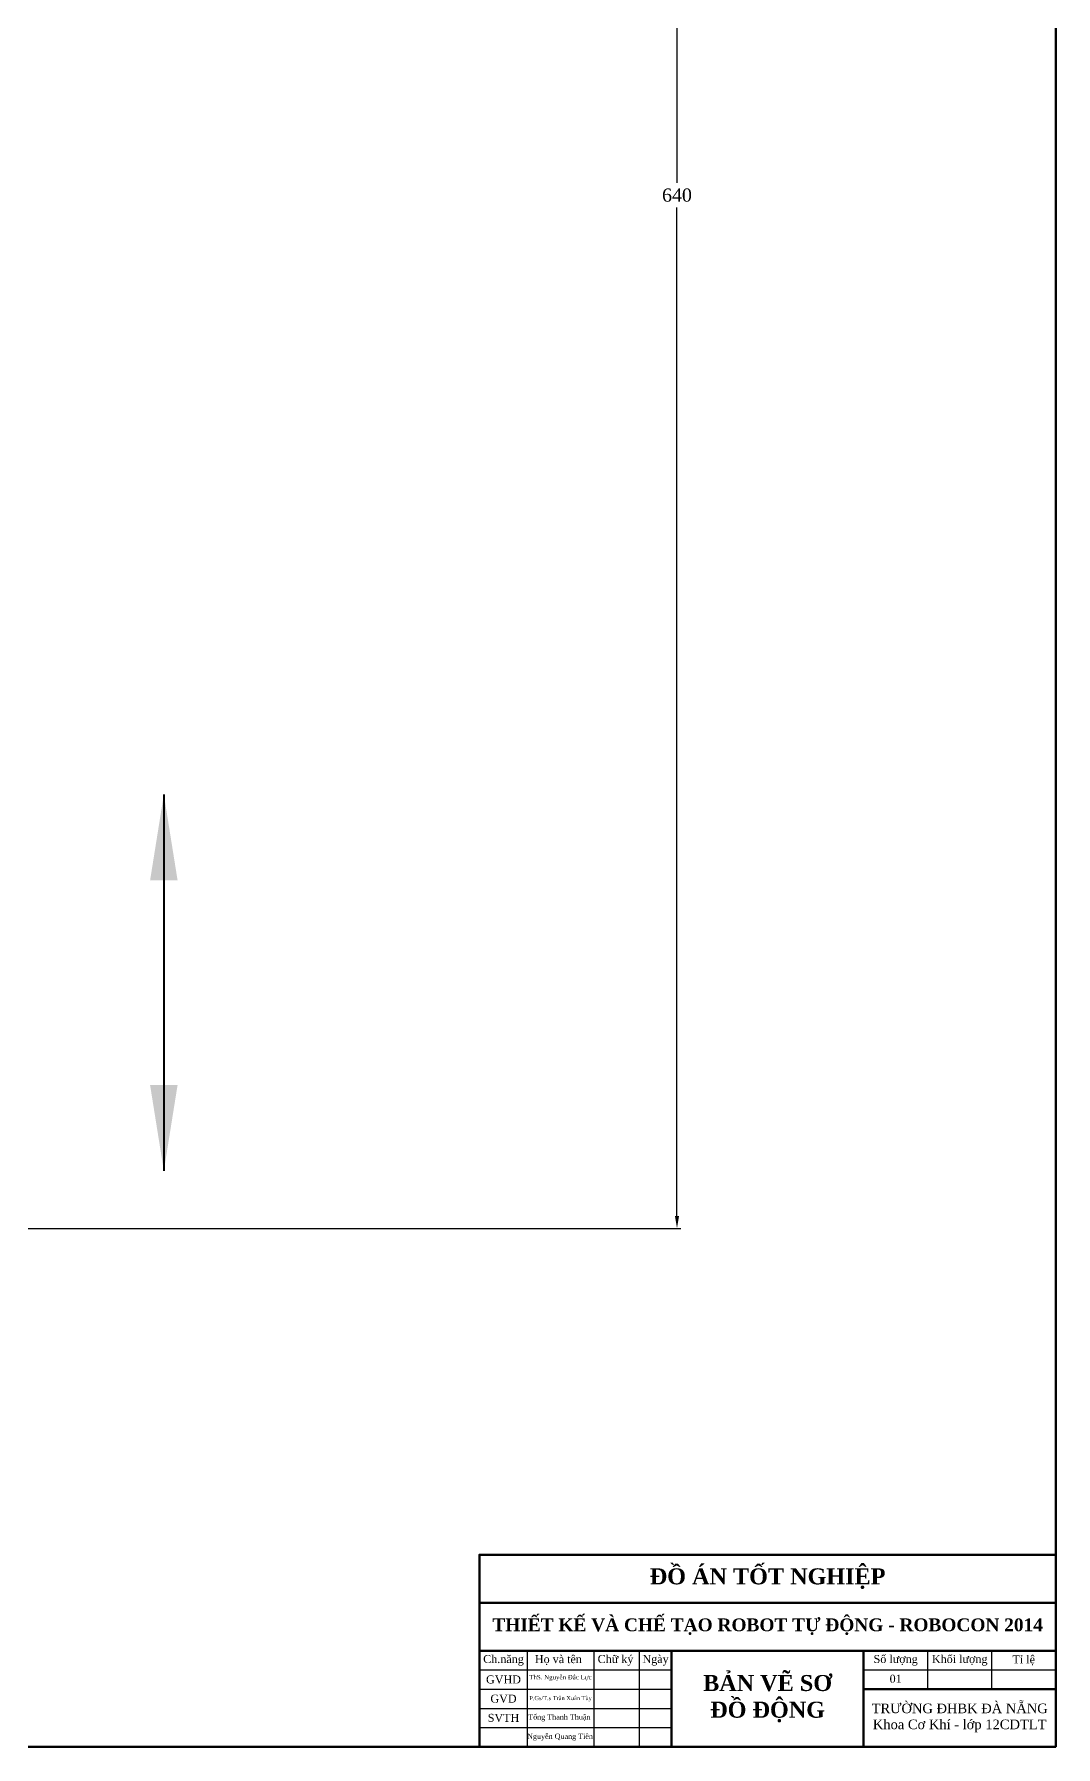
# Model space of a CAD drawing. Header units: millimetres. Extents: x 1065 to 3947, y -2666 to -625.
# Drawn here: x 1990.5 to 2261.7, y -2665.6 to -2210.8 of the extents above; entities that cross this region are included whole.
import ezdxf

# ---------------------------------------------------------------- set-up
doc = ezdxf.new("R2010")
doc.units = ezdxf.units.MM
doc.header["$PDSIZE"] = -1
doc.linetypes.add('ACAD_ISO10W100', pattern=[18, 12, -3, 0, -3])
doc.layers.get('Defpoints').update_dxf_attribs({"linetype": 'ACAD_ISO10W100'})
doc.layers.add('DUONGCINH', color=1, linetype='Continuous')
doc.layers.add('net dam', color=7, linetype='Continuous', lineweight=35)
doc.layers.add('NETCOBAN', color=1, linetype='Continuous', lineweight=20)
doc.styles.get("Standard").update_dxf_attribs({"font": 'times_0.ttf'})
doc.styles.add('style2', font='VTIMEN.TTF')
doc.dimstyles.new('ISO-25', dxfattribs={"dimtxt": 2.5, "dimasz": 2.5, "dimexe": 1.25, "dimexo": 0.625, "dimtad": 1, "dimtxsty": 'Standard', "dimcen": 2.5, "dimadec": 0, "dimazin": 0, "dimtfac": 1, "dimtmove": 0, "dimatfit": 3, "dimfxl": 1, "dimarcsym": 0})

# ---------------------------------------------------------------- blocks, each defined once
blk = doc.blocks.new('*D21')
at = {"color": 0, "lineweight": -2}
for p, q in [((1961.05, -1979.12), (2162.13, -1979.12)), ((2161.13, -1982.42), (2161.13, -2250.24)), ((2161.13, -2524.65), (2161.13, -2256.84)), ((1940.42, -2527.96), (2162.13, -2527.96))]:
    blk.add_line(p, q, dxfattribs=at)
at = {"color": 0}
for points in [[(2160.58, -1982.42), (2161.68, -1982.42), (2161.13, -1979.12)], [(2160.58, -2524.65), (2161.68, -2524.65), (2161.13, -2527.96)]]:
    blk.add_solid(points, dxfattribs=at)
at = {"layer": 'Defpoints', "color": 0}
for p in [(1960.05, -1979.12), (1939.42, -2527.96), (2161.13, -2527.96)]:
    blk.add_point(p, dxfattribs=at)
at = {"color": 0, "lineweight": 15, "insert": (2161.13, -2253.54), "char_height": 3.5, "attachment_point": 5}
blk.add_mtext('640', dxfattribs=at)

msp = doc.modelspace()

# ---------------------------------------------------------------- linework, layer by layer
at = {"color": 7, "linetype": 'Continuous', "lineweight": 40}
msp.add_line((2024.8838, -2412.7008), (2024.8838, -2512.7008), dxfattribs=at)
at = {"color": 7, "linetype": 'Continuous', "lineweight": 0}
for points in [[(2024.8838, -2412.7008), (2021.2262, -2435.5608), (2028.5414, -2435.5608)], [(2024.8838, -2512.7008), (2028.5414, -2489.8408), (2021.2262, -2489.8408)]]:
    msp.add_solid(points, dxfattribs=at)
at = {"layer": 'DUONGCINH'}
for p, q in [((2121.4432, -2665.6351), (2121.4432, -2640.1351)), ((2139.1183, -2665.6351), (2139.1183, -2640.1351)), ((2151.1932, -2665.6351), (2151.1932, -2640.1351)), ((2227.6932, -2650.3351), (2227.6932, -2640.1351)), ((2244.6932, -2650.3351), (2244.6932, -2640.1351)), ((2108.6932, -2645.2351), (2159.6932, -2645.2351)), ((2210.6932, -2645.2351), (2261.6932, -2645.2351)), ((2108.6932, -2650.3351), (2159.6932, -2650.3351)), ((2108.6932, -2655.4351), (2159.6932, -2655.4351)), ((2108.6932, -2660.5351), (2159.6932, -2660.5351))]:
    msp.add_line(p, q, dxfattribs=at)
at = {"layer": 'net dam', "color": 7, "lineweight": 60}
msp.add_lwpolyline([(1072.6932, -2665.6351), (1072.6932, -1824.6351), (2261.6932, -1824.6351), (2261.6932, -2665.6351), (1072.6932, -2665.6351)], close=True, dxfattribs=at)
at = {"layer": 'NETCOBAN', "lineweight": 50}
for p, q in [((2108.6932, -2627.3851), (2261.6932, -2627.3851)), ((2108.6932, -2640.1351), (2261.6932, -2640.1351)), ((2159.6932, -2665.6351), (2159.6932, -2640.1351)), ((2210.6932, -2665.6351), (2210.6932, -2640.1351)), ((2210.6932, -2650.3351), (2261.6932, -2650.3351))]:
    msp.add_line(p, q, dxfattribs=at)
at = {"layer": 'NETCOBAN'}
msp.add_line((2108.6932, -2665.6351), (2108.6932, -2640.1351), dxfattribs=at)
at = {"layer": 'NETCOBAN', "lineweight": 50}
msp.add_lwpolyline([(2261.6932, -2665.6351), (2108.6932, -2665.6351), (2108.6932, -2614.6351), (2261.6932, -2614.6351)], close=True, dxfattribs=at)

# ---------------------------------------------------------------- texts
at = {"layer": 'NETCOBAN', "attachment_point": 5}
for s, insert, char_height, width in [('{\\fTimes New Roman|b1|i0|c0|p18;ĐỒ ÁN TỐT NGHIỆP}', (2185.1932, -2621.0101), 4.25, 153), ('{\\fTimes New Roman|b1|i0|c0|p18;THIẾT KẾ VÀ CHẾ TẠO ROBOT TỰ ĐỘNG - ROBOCON 2014}', (2185.1932, -2633.7601), 3.4, 145.767047), ('{\\fTimes New Roman|b0|i0|c0|p18;Ch.năng}', (2115.0682, -2642.6851), 2.125, 12.75), ('{\\fTimes New Roman|b0|i0|c0|p18;Họ và tên}', (2129.6398, -2642.626), 2.125, 12.75), ('{\\fTimes New Roman|b0|i0|c0|p18;Số lượng} ', (2219.1932, -2642.6851), 2.125, 13.449568), ('{\\fTimes New Roman|b0|i0|c0|p18;Khối lượng}', (2236.1932, -2642.6851), 2.125, 17), ('{\\fTimes New Roman|b0|i0|c0|p18;Tỉ lệ}', (2253.1932, -2642.6851), 2.125, 17), ('{\\fTimes New Roman|b0|i0|c0|p18;GVHD}', (2115.0682, -2647.7851), 2.125, 12.75), ('ThS. Nguyễn Đắc Lực', (2130.1797, -2647.349), 1.2, 16.900361), ('{\\fTimes New Roman|b1|i0|c0|p18;BẢN VẼ SƠ ĐỒ ĐỘNG}', (2185.1932, -2652.8851), 4.25, 39.449884), ('{\\fTimes New Roman|b0|i0|c0|p18;01} ', (2219.1932, -2647.5762), 2.125, 13.449568), ('{\\fTimes New Roman|b0|i0|c0|p18;GVD}', (2115.0682, -2652.8851), 2.125, 12.75), ('P.Gs/T.s Trần Xuân Tùy', (2130.2181, -2652.8858), 1.1, 20.140169), ('{\\fTimes New Roman|b0|i0|c0|p18;SVTH}', (2115.0682, -2657.9851), 2.125, 12.75), ('Tống Thanh Thuận', (2129.8895, -2657.9537), 1.4, 20.152236), ('Nguyễn Quang Tiên', (2130.0774, -2663.0757), 1.4, 20.152236)]:
    msp.add_mtext(s, dxfattribs=dict(at, insert=insert, char_height=char_height, width=width))
at = {"layer": 'NETCOBAN', "attachment_point": 5, "style": 'style2'}
for s, insert, char_height, width in [('{\\fTimes New Roman|b0|i0|c0|p18;Chữ ký}', (2144.8182, -2642.6851), 2.125, 12.75), ('{\\fTimes New Roman|b0|i0|c0|p18;TRƯỜNG ĐHBK ĐÀ NẴNG\\PKhoa Cơ Khí - lớp 12CDTLT}', (2236.1932, -2657.9851), 2.55, 51)]:
    msp.add_mtext(s, dxfattribs=dict(at, insert=insert, char_height=char_height, width=width))
at = {"layer": 'NETCOBAN', "lineweight": 50, "insert": (2155.4432, -2642.6851), "char_height": 2.125, "width": 6.685836, "attachment_point": 5}
msp.add_mtext('{\\fTimes New Roman|b0|i0|c0|p18;Ngày}', dxfattribs=at)

# ---------------------------------------------------------------- dimensions: what is measured, and where the dimension line sits
at = {"color": 1, "lineweight": 15}
dim = msp.add_linear_dim(base=(2161.1307, -2527.9567), p1=(1960.0549, -1979.1224), p2=(1939.4153, -2527.9567), angle=90, text='640', dimstyle='ISO-25', override={"dimtxt": 3.5, "dimasz": 3.302, "dimexe": 1, "dimexo": 1, "dimgap": 1.524, "dimtih": 1, "dimtoh": 1, "dimlfac": 5, "dimzin": 0, "dimadec": 2, "dimtzin": 0}, dxfattribs=at)
dim.commit()
dim.dimension.update_dxf_attribs({"geometry": '*D21', "text_midpoint": (2161.1307, -2253.5396), "dimtype": 160})

doc.saveas('drawing.dxf')
